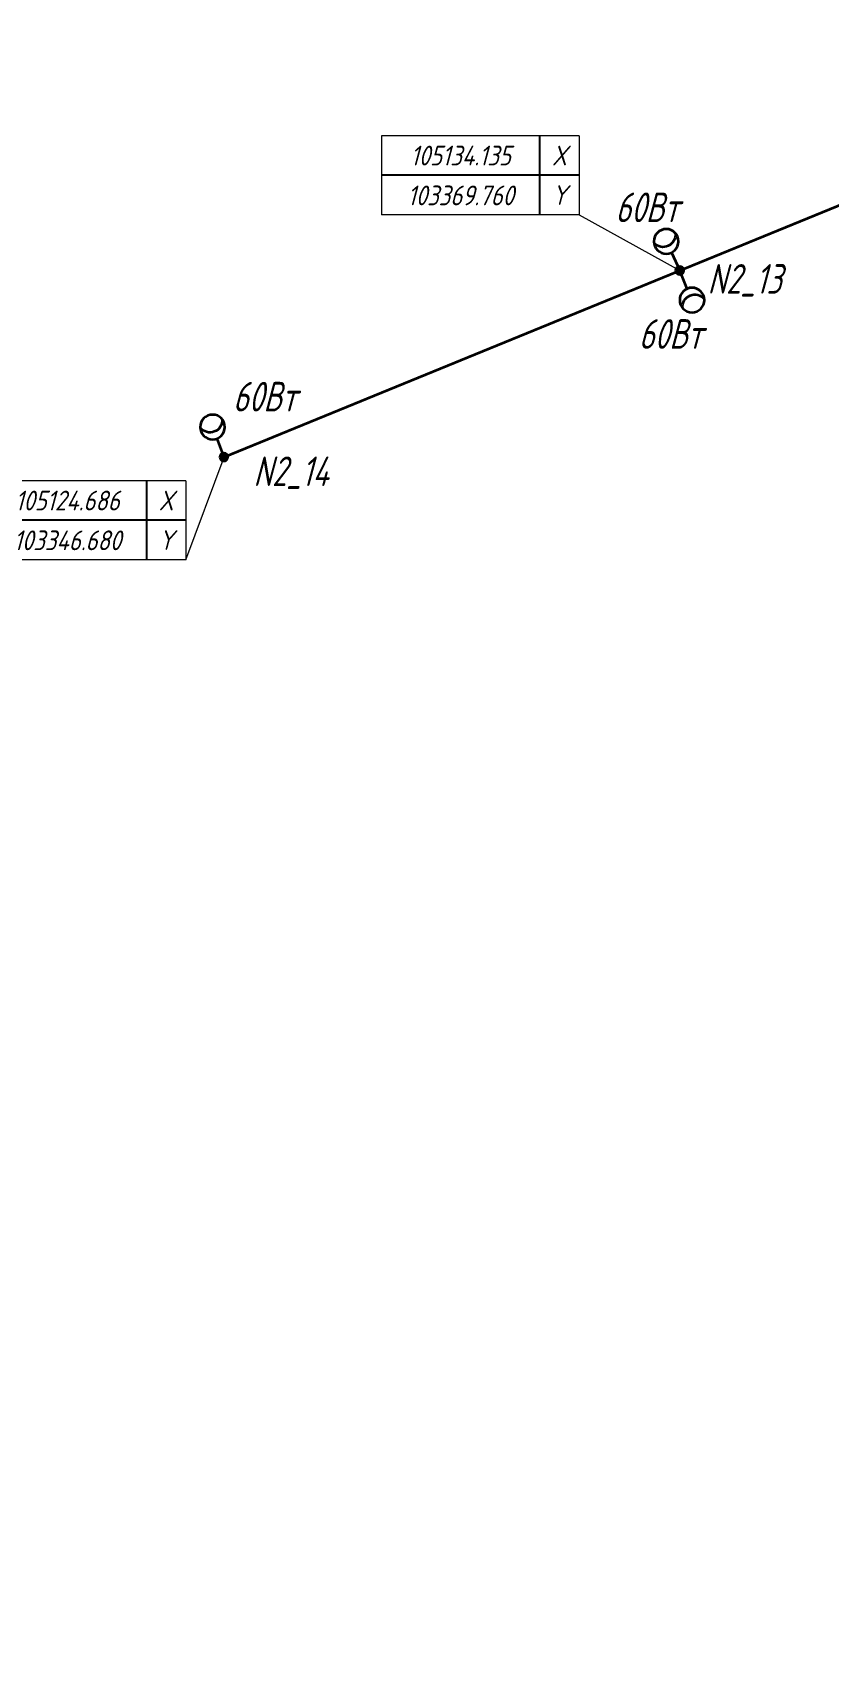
# Model space of a CAD drawing. Header units: millimetres. Extents: x -5263 to 103757798, y 0 to 105184226.
# Drawn here: x 103336976 to 103377291, y 105064298 to 105146188 of the extents above; entities that cross this region are included whole.
import ezdxf
from ezdxf import colors
from ezdxf.entities.mleader import LeaderData, LeaderLine
from ezdxf.enums import TextEntityAlignment as Align
from ezdxf.math import Vec2, Vec3

# ---------------------------------------------------------------- set-up
doc = ezdxf.new("R2010")
doc.units = ezdxf.units.MM
doc.set_wipeout_variables(frame=1)
for name, color, linetype, lineweight in [('ЭО_Пл_Опора', 10, 'Continuous', 35), ('ЭО_Пл_Опора_Светильники', 10, 'Continuous', 35), ('ЭО_Пл_Распред_Сеть', 10, 'Continuous', 35), ('ЭО_Пл_Светильники', 10, 'Continuous', 25), ('ЭО_Пл_Светильники_Текст', 10, 'Continuous', 20), ('ЭО_Пл_Сеть_Освещения_Текст', 10, 'Continuous', 20), ('ЭС_Координата', 7, 'Continuous', 25)]:
    doc.layers.add(name, color=color, linetype=linetype, lineweight=lineweight)
doc.layers.get('0').off()
doc.styles.add('ПБГС', font='simplex.shx', dxfattribs={"width": 0.8, "oblique": 15})

# ---------------------------------------------------------------- blocks, each defined once
blk = doc.blocks.new('_None')
blk = doc.blocks.new('*U166')
at = {"layer": 'ЭО_Пл_Опора_Светильники'}
h = blk.add_hatch(color=256, dxfattribs=at)
h.dxf.hatch_style = 1
h.paths.add_polyline_path([(-186, 70, 1), (186, -70, 1)])
blk.add_line((-352, -936), (0, 0), dxfattribs=at)
for centre, radius in [((0, 0), 199), ((-572, -1521), 625)]:
    blk.add_circle(centre, radius, dxfattribs=at)
blk.add_arc((-703, -1872), 625, 356.86575, 141.95054, dxfattribs=at)
at = {"style": 'ПБГС', "oblique": 15, "width": 0.7, "flags": 1}
for tag, p, height in [('TYPE', (-1704, -2539), 525000), ('NAME', (0, -3506), 875), ('MANUFACTURER', (0, -5006), 875), ('SPECIFICATION_SECTION', (0, -6506), 875), ('GROUP', (0, -9506), 875)]:
    blk.add_attdef(tag, p, '', height=height, dxfattribs=at)
at = {"layer": 'ЭО_Пл_Светильники_Текст', "style": 'ПБГС', "oblique": 15, "width": 0.7}
blk.add_attdef('POWER', (456, -2309), '', height=1500, dxfattribs=at)
blk = doc.blocks.new('промежуточная')
h = blk.add_hatch(color=255)
edge = h.paths.add_edge_path()
edge.add_arc((0, 0), 0.833, 0, 360)
at = {"lineweight": 30}
blk.add_circle((0, 0), 0.833, dxfattribs=at)
blk = doc.blocks.new('*U123')
at = {"layer": 'ЭО_Пл_Светильники'}
blk.add_line((0, 2), (0, 0), dxfattribs=at)
at = {"layer": 'ЭО_Пл_Светильники', "linetype": 'ByBlock', "xscale": 250, "yscale": 250, "zscale": 250}
blk.add_blockref('промежуточная', (0, 0), dxfattribs=at)
at = {"style": 'ПБГС', "oblique": 15, "width": 0.7, "flags": 1}
blk.add_attdef('NAME', (0, -6), '', height=3.5, dxfattribs=at)
at = {"layer": 'ЭО_Пл_Светильники_Текст', "style": 'ПБГС', "oblique": 15, "width": 0.7, "flags": 1}
for tag, p in [('TYPE', (0, 0)), ('MANUFACTURER', (0, -12)), ('SPECIFICATION_SECTION', (0, -18)), ('POWER', (0, -24)), ('GROUP', (0, -30))]:
    blk.add_attdef(tag, p, '', height=3.5, dxfattribs=at)
at = {"layer": 'ЭО_Пл_Светильники_Текст', "style": 'ПБГС', "oblique": 15, "width": 0.7}
blk.add_attdef('N_PYLON', (1495, -1472), '', height=1500, dxfattribs=at)
blk = doc.blocks.new('*U163')
at = {"layer": 'ЭО_Пл_Опора_Светильники'}
h = blk.add_hatch(color=256, dxfattribs=at)
h.dxf.hatch_style = 1
h.paths.add_polyline_path([(-180, 84, 1), (180, -84, 1)])
blk.add_line((-422, -907), (0, 0), dxfattribs=at)
for centre, radius in [((0, 0), 199), ((-685, -1474), 625)]:
    blk.add_circle(centre, radius, dxfattribs=at)
blk.add_arc((-843, -1814), 625, 352.52105, 137.60584, dxfattribs=at)
at = {"style": 'ПБГС', "oblique": 15, "width": 0.7, "flags": 1}
for tag, p, height in [('TYPE', (-1704, -2539), 525000), ('NAME', (0, -3506), 875), ('MANUFACTURER', (0, -5006), 875), ('SPECIFICATION_SECTION', (0, -6506), 875), ('GROUP', (0, -9506), 875)]:
    blk.add_attdef(tag, p, '', height=height, dxfattribs=at)
at = {"layer": 'ЭО_Пл_Светильники_Текст', "style": 'ПБГС', "oblique": 15, "width": 0.7}
blk.add_attdef('POWER', (-3265, -2448), '', height=1500, dxfattribs=at)
blk = doc.blocks.new('*U115')
at = {"layer": 'ЭО_Пл_Светильники'}
blk.add_line((0, 2), (0, 0), dxfattribs=at)
at = {"layer": 'ЭО_Пл_Светильники', "linetype": 'ByBlock', "xscale": 250, "yscale": 250, "zscale": 250}
blk.add_blockref('промежуточная', (0, 0), dxfattribs=at)
at = {"style": 'ПБГС', "oblique": 15, "width": 0.7, "flags": 1}
blk.add_attdef('NAME', (0, -6), '', height=3.5, dxfattribs=at)
at = {"layer": 'ЭО_Пл_Светильники_Текст', "style": 'ПБГС', "oblique": 15, "width": 0.7, "flags": 1}
for tag, p in [('TYPE', (0, 0)), ('MANUFACTURER', (0, -12)), ('SPECIFICATION_SECTION', (0, -18)), ('POWER', (0, -24)), ('GROUP', (0, -30))]:
    blk.add_attdef(tag, p, '', height=3.5, dxfattribs=at)
at = {"layer": 'ЭО_Пл_Светильники_Текст', "style": 'ПБГС', "oblique": 15, "width": 0.7}
blk.add_attdef('N_PYLON', (1405, -1176), '', height=1500, dxfattribs=at)
blk = doc.blocks.new('*U550')
at = {"layer": 'ЭО_Пл_Опора_Светильники'}
h = blk.add_hatch(color=256, dxfattribs=at)
h.dxf.hatch_style = 1
h.paths.add_polyline_path([(184, -76, 1), (-184, 76, 1)])
blk.add_line((382, 924), (0, 0), dxfattribs=at)
for centre, radius in [((621, 1502), 625), ((0, 0), 199)]:
    blk.add_circle(centre, radius, dxfattribs=at)
blk.add_arc((765, 1848), 625, 174.97989, 320.06469, dxfattribs=at)
at = {"style": 'ПБГС', "oblique": 15, "width": 0.7, "flags": 1}
for tag, p, height in [('TYPE', (-1704, -2539), 525000), ('NAME', (0, -3506), 875), ('MANUFACTURER', (0, -5006), 875), ('SPECIFICATION_SECTION', (0, -6506), 875), ('GROUP', (0, -9506), 875)]:
    blk.add_attdef(tag, p, '', height=height, dxfattribs=at)
at = {"layer": 'ЭО_Пл_Светильники_Текст', "style": 'ПБГС', "oblique": 15, "width": 0.7}
blk.add_attdef('POWER', (-2078, 3967), '', height=1500, dxfattribs=at)
blk = doc.blocks.new('*U525')
blk.add_wipeout([(-10.2, 5.63), (-10.2, 13.63), (-30.2, 13.63), (-30.2, 5.63)])
at = {"lineweight": 0}
blk.add_line((-10.2, 5.63), (0, 0), dxfattribs=at)
at = {"color": 0, "lineweight": 0, "transparency": 16777216}
for points in [[(-30.2, 13.63), (-30.2, 5.63), (-30.2, 5.63), (-30.2, 5.63)], [(-10.2, 13.63), (-30.2, 13.63)], [(-10.2, 13.63), (-10.2, 5.63), (-10.2, 5.63), (-10.2, 5.63)], [(-10.2, 5.63), (-30.2, 5.63)]]:
    blk.add_lwpolyline(points, dxfattribs=at)
at = {"transparency": 16777216}
for points in [[(-14.2, 13.63), (-14.2, 5.63)], [(-10.2, 9.63), (-30.2, 9.63)]]:
    blk.add_lwpolyline(points, dxfattribs=at)
at = {"color": 7, "transparency": 16777216, "char_height": 2, "width": 4, "attachment_point": 5, "style": 'ПБГС'}
for s, insert in [('X', (-12.2, 11.63)), ('Y', (-12.2, 7.63))]:
    blk.add_mtext(s, dxfattribs=dict(at, insert=insert))
at = {"color": 250, "transparency": 16777216, "style": 'ПБГС', "oblique": 15, "width": 0.8, "flags": 8}
for tag, p in [('КООРДИНАТАY', (-22.2, 11.63)), ('КООРДИНАТАX', (-22.2, 7.59))]:
    blk.add_attdef(tag, text='', height=2, dxfattribs=at).set_placement(p, align=Align.MIDDLE_CENTER)
blk = doc.blocks.new('*U526')
blk.add_wipeout([(-3.86, -10.41), (-3.86, -2.41), (-23.86, -2.41), (-23.86, -10.41)])
at = {"lineweight": 0}
blk.add_line((-3.86, -10.41), (0, 0), dxfattribs=at)
at = {"color": 0, "lineweight": 0, "transparency": 16777216}
for points in [[(-23.86, -2.41), (-23.86, -10.41), (-23.86, -10.41), (-23.86, -10.41)], [(-3.86, -2.41), (-23.86, -2.41)], [(-3.86, -2.41), (-3.86, -10.41), (-3.86, -10.41), (-3.86, -10.41)], [(-3.86, -10.41), (-23.86, -10.41)]]:
    blk.add_lwpolyline(points, dxfattribs=at)
at = {"transparency": 16777216}
for points in [[(-7.86, -2.41), (-7.86, -10.41)], [(-3.86, -6.41), (-23.86, -6.41)]]:
    blk.add_lwpolyline(points, dxfattribs=at)
at = {"color": 7, "transparency": 16777216, "char_height": 2, "width": 4, "attachment_point": 5, "style": 'ПБГС'}
for s, insert in [('X', (-5.86, -4.41)), ('Y', (-5.86, -8.41))]:
    blk.add_mtext(s, dxfattribs=dict(at, insert=insert))
at = {"color": 250, "transparency": 16777216, "style": 'ПБГС', "oblique": 15, "width": 0.8, "flags": 8}
for tag, p in [('КООРДИНАТАY', (-15.86, -4.41)), ('КООРДИНАТАX', (-15.86, -8.44))]:
    blk.add_attdef(tag, text='', height=2, dxfattribs=at).set_placement(p, align=Align.MIDDLE_CENTER)

msp = doc.modelspace()

# ---------------------------------------------------------------- linework, layer by layer
at = {"layer": 'ЭО_Пл_Распред_Сеть'}
msp.add_lwpolyline([(103346672, 105124683), (103399198, 105146188)], dxfattribs=at)

# ---------------------------------------------------------------- block references
at = {"layer": 'ЭО_Пл_Опора'}
for name, p, values in [('*U115', (103369753, 105134130), {'N_PYLON': 'N2_13'}), ('*U123', (103346672, 105124684), {'N_PYLON': 'N2_14'})]:
    msp.add_blockref(name, p, dxfattribs=at).add_auto_attribs(values)
at = {"layer": 'ЭО_Пл_Светильники'}
ref = msp.add_blockref('*U163', (103369753, 105134129), dxfattribs=dict(at, xscale=-1, rotation=180))
ref.add_attrib('POWER', '60Вт', (103366488, 105136577), dxfattribs={"layer": 'ЭО_Пл_Светильники_Текст', "height": 1500, "style": 'ПБГС', "oblique": 15, "width": 0.7})
ref = msp.add_blockref('*U550', (103369753, 105134133), dxfattribs=dict(at, xscale=-1, rotation=180))
ref.add_attrib('POWER', '60Вт', (103367675, 105130165), dxfattribs={"layer": 'ЭО_Пл_Светильники_Текст', "height": 1500, "style": 'ПБГС', "oblique": 15, "width": 0.7})
ref = msp.add_blockref('*U166', (103346672, 105124683), dxfattribs=dict(at, xscale=-1, rotation=180))
ref.add_attrib('POWER', '60Вт', (103347128, 105126992), dxfattribs={"layer": 'ЭО_Пл_Светильники_Текст', "height": 1500, "style": 'ПБГС', "oblique": 15, "width": 0.7})

# ---------------------------------------------------------------- leaders
at = {"layer": 'ЭО_Пл_Сеть_Освещения_Текст'}
ml = msp.add_multileader_mtext('Standard', dxfattribs=at)
ml.set_content('Условные обозначения:', color=256, style='ПБГС')
ml.set_leader_properties(color=256, linetype='ByLayer', lineweight=-1)
ml.set_arrow_properties(name='NONE')
ml.build(insert=Vec2(0, 0))
ml.multileader.update_dxf_attribs({"text_left_attachment_type": 6, "text_right_attachment_type": 6, "dogleg_length": 0.5, "arrow_head_size": 2000, "scale": 500})
ctx = ml.context
ctx.base_point, ctx.scale, ctx.char_height, ctx.arrow_head_size, ctx.landing_gap_size, ctx.plane_origin = Vec3(103721923, 105117157), 500, 1250, 2000, 1000, Vec3(103717280, 105121639)
ctx.left_attachment, ctx.right_attachment = 6, 6
notes = []
notes.append((ctx, [(0, (0, 0, 0), (0, 0), (1, 0), 1, [])]))
ctx.mtext.insert, ctx.mtext.rotation, ctx.mtext.flow_direction = Vec3(103722923, 105118657), 6.283185, 5
ml = msp.add_multileader_mtext('Standard', dxfattribs=at)
ml.set_content('Проектируемая опора н.о. ОГККВ-7,5/ОГКС-7,5', color=256, style='ПБГС')
ml.set_leader_properties(color=256, linetype='ByLayer', lineweight=-1)
ml.set_arrow_properties(name='NONE')
ml.build(insert=Vec2(0, 0))
ml.multileader.update_dxf_attribs({"text_left_attachment_type": 6, "text_right_attachment_type": 6, "dogleg_length": 0.5, "arrow_head_size": 2000, "scale": 500})
ctx = ml.context
ctx.base_point, ctx.scale, ctx.char_height, ctx.arrow_head_size, ctx.landing_gap_size, ctx.plane_origin = Vec3(103725173, 105113213), 500, 1250, 2000, 1000, Vec3(103726179, 105116515)
ctx.left_attachment, ctx.right_attachment = 6, 6
notes.append((ctx, [(0, (0, 0, 0), (0, 0), (1, 0), 1, [])]))
ctx.mtext.insert, ctx.mtext.flow_direction = Vec3(103726173, 105114879), 5
ml = msp.add_multileader_mtext('Standard', dxfattribs=at)
ml.set_content('Проектируемая опора н.о. ОГК-4', color=256, style='ПБГС')
ml.set_leader_properties(color=256, linetype='ByLayer', lineweight=-1)
ml.set_arrow_properties(name='NONE')
ml.build(insert=Vec2(0, 0))
ml.multileader.update_dxf_attribs({"text_left_attachment_type": 6, "text_right_attachment_type": 6, "dogleg_length": 0.5, "arrow_head_size": 2000, "scale": 500})
ctx = ml.context
ctx.base_point, ctx.scale, ctx.char_height, ctx.arrow_head_size, ctx.landing_gap_size, ctx.plane_origin = Vec3(103725088, 105109558), 500, 1250, 2000, 1000, Vec3(103726094, 105112860)
ctx.left_attachment, ctx.right_attachment = 6, 6
notes.append((ctx, [(0, (0, 0, 0), (0, 0), (1, 0), 1, [])]))
ctx.mtext.insert, ctx.mtext.flow_direction = Vec3(103726088, 105111224), 5
ml = msp.add_multileader_mtext('Standard', dxfattribs=at)
ml.set_content('Проектируемый cветильник GALAD Волна LED Мини   ', color=256, style='ПБГС')
ml.set_leader_properties(color=256, linetype='ByLayer', lineweight=-1)
ml.set_arrow_properties(name='NONE')
ml.build(insert=Vec2(0, 0))
ml.multileader.update_dxf_attribs({"text_left_attachment_type": 6, "text_right_attachment_type": 6, "dogleg_length": 0.5, "arrow_head_size": 2000, "scale": 500})
ctx = ml.context
ctx.base_point, ctx.scale, ctx.char_height, ctx.arrow_head_size, ctx.landing_gap_size, ctx.plane_origin = Vec3(103721068, 105105564), 500, 1250, 2000, 1000, Vec3(103717217, 105108867)
ctx.left_attachment, ctx.right_attachment = 6, 6
notes.append((ctx, [(0, (0, 0, 0), (0, 0), (1, 0), 1, [])]))
ctx.mtext.insert, ctx.mtext.rotation, ctx.mtext.flow_direction = Vec3(103722068, 105107231), 6.283185, 5
ml = msp.add_multileader_mtext('Standard', dxfattribs=at)
ml.set_content('Проектируемый пункт питания/пункт учета', color=256, style='ПБГС')
ml.set_leader_properties(color=256, linetype='ByLayer', lineweight=-1)
ml.set_arrow_properties(name='NONE')
ml.build(insert=Vec2(0, 0))
ml.multileader.update_dxf_attribs({"text_left_attachment_type": 6, "text_right_attachment_type": 6, "dogleg_length": 0.5, "arrow_head_size": 2000, "scale": 500})
ctx = ml.context
ctx.base_point, ctx.scale, ctx.char_height, ctx.arrow_head_size, ctx.landing_gap_size, ctx.plane_origin = Vec3(103721068, 105102643), 500, 1250, 2000, 1000, Vec3(103717217, 105105945)
ctx.left_attachment, ctx.right_attachment = 6, 6
notes.append((ctx, [(0, (0, 0, 0), (0, 0), (1, 0), 1, [])]))
ctx.mtext.insert, ctx.mtext.rotation, ctx.mtext.flow_direction = Vec3(103722068, 105104309), 6.283185, 5
ml = msp.add_multileader_mtext('Standard', dxfattribs=at)
ml.set_content('Кабель в земле', color=256, style='ПБГС')
ml.set_leader_properties(color=256, linetype='ByLayer', lineweight=-1)
ml.set_arrow_properties(name='NONE')
ml.build(insert=Vec2(0, 0))
ml.multileader.update_dxf_attribs({"text_left_attachment_type": 6, "text_right_attachment_type": 6, "dogleg_length": 0.5, "arrow_head_size": 2000, "scale": 500})
ctx = ml.context
ctx.base_point, ctx.scale, ctx.char_height, ctx.arrow_head_size, ctx.landing_gap_size, ctx.plane_origin = Vec3(103721068, 105099665), 500, 1250, 2000, 1000, Vec3(103717217, 105102801)
ctx.left_attachment, ctx.right_attachment = 6, 6
notes.append((ctx, [(0, (0, 0, 0), (0, 0), (1, 0), 1, [])]))
ctx.mtext.insert, ctx.mtext.rotation, ctx.mtext.flow_direction = Vec3(103722068, 105101165), 6.283185, 5
ml = msp.add_multileader_mtext('Standard', dxfattribs=at)
ml.set_content('Кабель по воздуху', color=256, style='ПБГС')
ml.set_leader_properties(color=256, linetype='ByLayer', lineweight=-1)
ml.set_arrow_properties(name='NONE')
ml.build(insert=Vec2(0, 0))
ml.multileader.update_dxf_attribs({"text_left_attachment_type": 6, "text_right_attachment_type": 6, "dogleg_length": 0.5, "arrow_head_size": 2000, "scale": 500})
ctx = ml.context
ctx.base_point, ctx.scale, ctx.char_height, ctx.arrow_head_size, ctx.landing_gap_size, ctx.plane_origin = Vec3(103721142, 105096376), 500, 1250, 2000, 1000, Vec3(103717290, 105099679)
ctx.left_attachment, ctx.right_attachment = 6, 6
notes.append((ctx, [(0, (0, 0, 0), (0, 0), (1, 0), 1, [])]))
ctx.mtext.insert, ctx.mtext.rotation, ctx.mtext.flow_direction = Vec3(103722142, 105098043), 6.283185, 5
for ctx, leaders in notes:
    for number, flags, end, landing, length, lines in leaders:
        leader = LeaderData()
        leader.index, (leader.has_last_leader_line, leader.has_dogleg_vector, leader.attachment_direction) = number, flags
        leader.last_leader_point, leader.dogleg_vector, leader.dogleg_length = Vec3(end), Vec3(landing), length
        for number, points, colour, breaks in lines:
            line = LeaderLine()
            line.index, line.vertices, line.color, line.breaks = number, Vec3.list(points), colors.encode_raw_color(colour), breaks
            leader.lines.append(line)
        ctx.leaders.append(leader)

# ---------------------------------------------------------------- next in the draw order: block references
at = {"layer": 'ЭС_Координата', "lineweight": 70, "xscale": 500, "yscale": 500, "zscale": 500}
for name, p, values in [('*U525', (103369760, 105134135), {'КООРДИНАТАX': '103369.760', 'КООРДИНАТАY': '105134.135'}), ('*U526', (103346680, 105124686), {'КООРДИНАТАX': '103346.680', 'КООРДИНАТАY': '105124.686'})]:
    msp.add_blockref(name, p, dxfattribs=at).add_auto_attribs(values)

doc.saveas('drawing.dxf')
